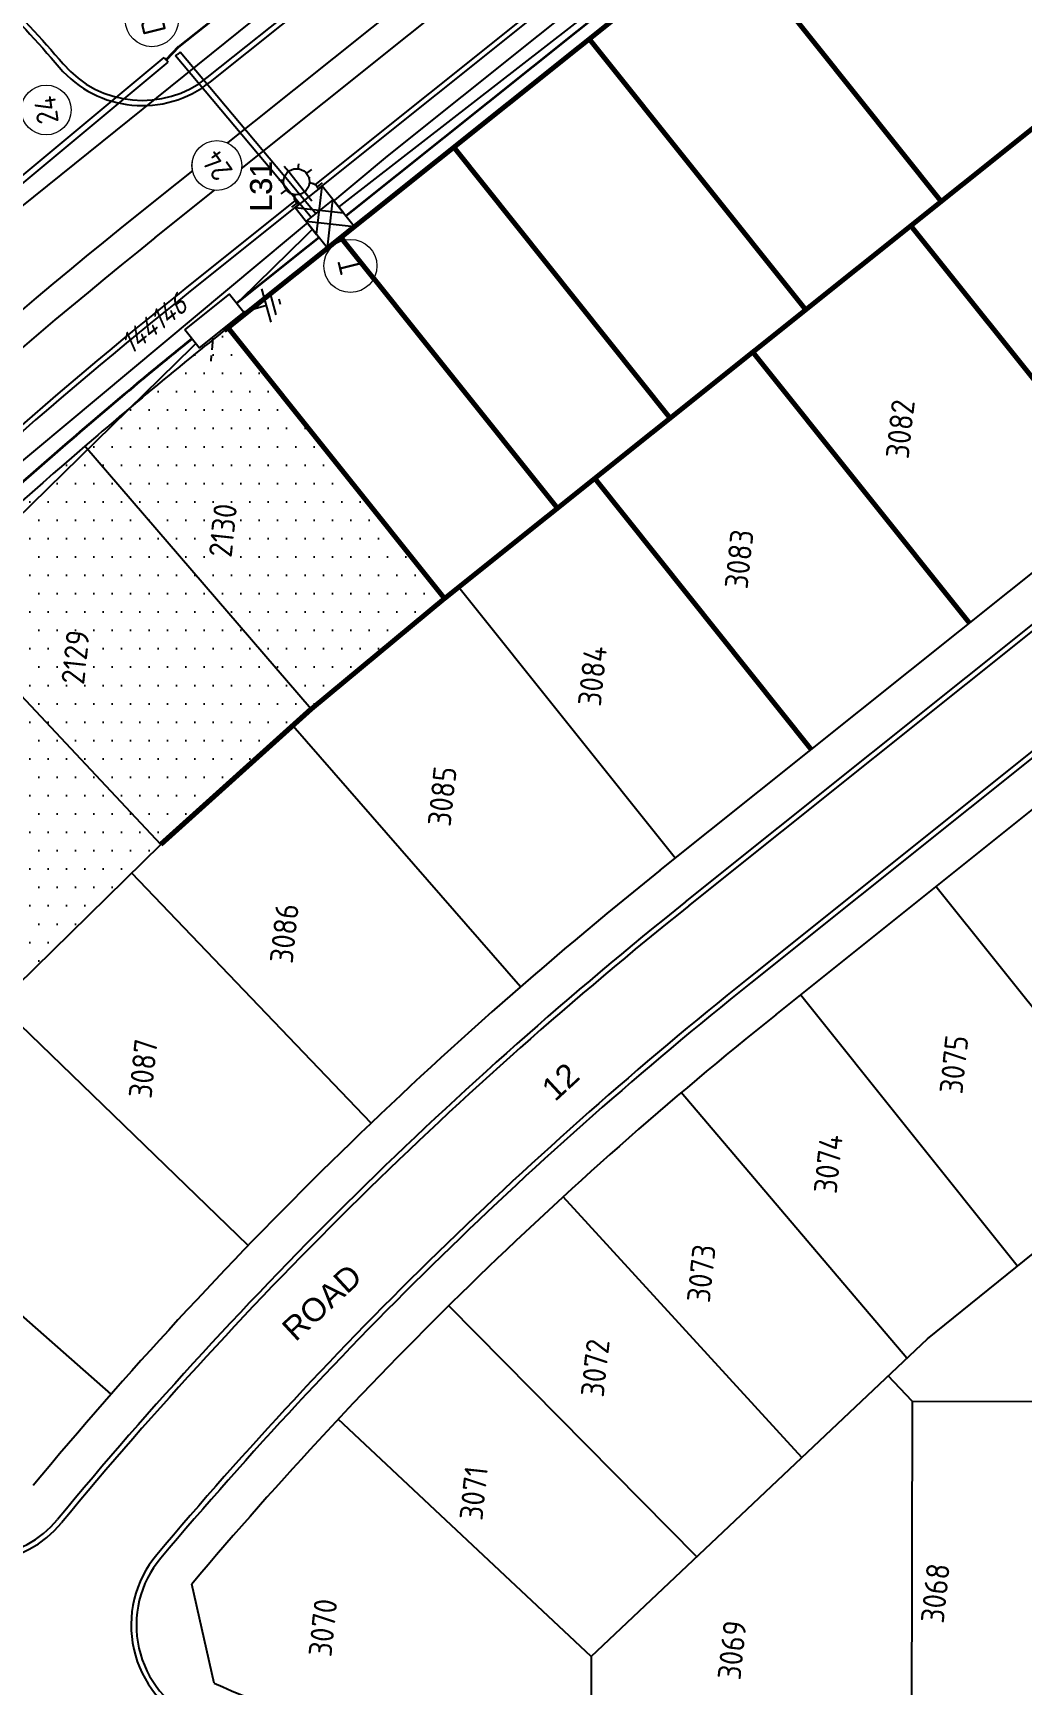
# Model space of a CAD drawing. Extents: x 294483 to 298631, y 6233899 to 6239242.
# Drawn here: x 296442.1 to 296527.6, y 6236877.2 to 6237020.1 of the extents above; entities that cross this region are included whole.
import ezdxf
from ezdxf.enums import TextEntityAlignment as Align

# ---------------------------------------------------------------- set-up
doc = ezdxf.new("R2010")
doc.units = 0
doc.linetypes.add('Trench-Service', pattern=[1.5, 1, -0.5])
for name, color, linetype in [('_User Duct ID', 3, 'Continuous'), ('_USER_SITEPLAN', 7, 'Continuous'), ('_User_SLCP', 6, 'Continuous'), ('Duct_SP_NEW', 2, 'Continuous'), ('Equip_SP_SL_NEW', 2, 'Continuous'), ('Mains_HV_NEW_U72', 2, 'Continuous'), ('Mains_LV_NEW_T84', 2, 'Continuous'), ('Mains_SL_NEW_C57', 2, 'Continuous'), ('Notes', 7, 'Continuous'), ('Notes_LV_MISC', 7, 'Continuous'), ('Notes_SP_NEW', 2, 'Continuous'), ('Services_SP_NEW_UG', 2, 'Trench-Service'), ('SupportsOH_SP_TR_HV_LV_SL_EXT', 7, 'Continuous'), ('SupportsUG_SP_LV_NEW', 2, 'Continuous'), ('SupportsUG_SP_LV_SL_NEW', 2, 'Continuous'), ('Trench_SP_NEW', 2, 'Continuous')]:
    doc.layers.add(name, color=color, linetype=linetype)
doc.layers.add('Cadastre Land Parcels_SP_EXT', color=9, linetype='Continuous', lineweight=5)
doc.styles.add('iecARIAL', font='arial.ttf', dxfattribs={"height": 2})
doc.styles.add('ieISOCP', font='isocp.shx')
doc.styles.add('POLE_LABEL', font='arial.ttf')
doc.styles.add('SL_LABEL', font='arial.ttf')
doc.styles.get("Standard").update_dxf_attribs({"font": 'isocp.shx'})
doc.linetypes.add('Cable 5', pattern='A,10,-1,["o",Standard,S=2,R=0,X=-1,Y=-0.7],-1e-05,["o",Standard,S=2,R=0,X=-0.2,Y=-0.7],-1.2', length=12.20001)
doc.linetypes.add('Cable New UG', pattern='A,7,-0.25,["x",Standard,S=2,R=0,X=0.2,Y=-0.8],-2.1', length=9.35)
doc.linetypes.add('IE Trench HV', pattern='A,7,-0.2,["/",Standard,S=3,R=0,X=0.6,Y=-1.4],-2.5', length=9.7)

# ---------------------------------------------------------------- blocks, each defined once
blk = doc.blocks.new('*U15')
blk.add_line((0, 0), (0, 0))
for tag, p, flags in [('Z', (0, 0), 1), ('OPERATED_BY', (0, -9.61), 9)]:
    blk.add_attdef(tag, p, '', height=0.2, dxfattribs=dict(flags=flags))
at = {"style": 'SL_LABEL', "flags": 9}
blk.add_attdef('STREET_CODE', text='', height=0.2, dxfattribs=at).set_placement((0, -0.2), align=Align.MIDDLE_LEFT)
for tag, height, flags, p in [('STATE', 0.2, 9, (0, -2)), ('CONSTRUCTED_VOLTAGE', 0.2, 9, (0, -0.4)), ('CONTROL_TYPE', 0.2, 9, (0, -0.6)), ('LANTERN_PURPOSE', 0.2, 9, (0, -0.8)), ('LANTERN_TYPE', 0.2, 9, (0, -1)), ('NO_PHASES', 0.2, 9, (0, -1.2)), ('OPERATING_VOLTAGE', 0.2, 9, (0, -1.4)), ('ORIENTATION', 0.2, 9, (0, -1.6)), ('OWNED_BY', 0.2, 9, (0, -1.8)), ('LNUMBER', 2.5, 8, (1.2, -2.8)), ('USAGE', 0.2, 9, (0, -2.2)), ('CEXIST', 0.2, 9, (0, -2.4)), ('CNEW', 0.2, 9, (0, -2.6)), ('CNUMBER', 0.2, 9, (0, -2.8)), ('CREMOVE', 0.2, 9, (0, -3)), ('CREPLACE', 0.2, 9, (0, -3.2)), ('LKINGHEIGHT', 0.2, 9, (0, -3.4)), ('LBRACKET', 0.2, 9, (0, -3.6)), ('LBRACKETVOCAB', 0.2, 9, (0, -3.8)), ('LCATEGORY', 0.2, 9, (0, -4)), ('LCHARGE1', 0.2, 9, (0, -4.2)), ('LCHARGE1PERCENT', 0.2, 9, (0, -4.4)), ('LCHARGE2', 0.2, 9, (0, -4.6)), ('LCHARGE2PERCENT', 0.2, 9, (0, -4.8)), ('LCHARGE3', 0.2, 9, (0, -5)), ('LCHARGE3PERCENT', 0.2, 9, (0, -5.2)), ('LEXIST', 0.2, 9, (0, -5.4)), ('LLAMP', 0.2, 9, (0, -5.6)), ('LLAMPVOCAB', 0.2, 9, (0, -5.8)), ('LMAST', 0.2, 9, (0, -6)), ('LMASTVOCAB', 0.2, 9, (0, -6.2)), ('LNEW', 0.2, 9, (0, -6.4)), ('LANTNUMBER', 0.2, 9, (0, -6.6)), ('LOUTREACH', 0.2, 9, (0, -7)), ('LOUTREACHVOCAB', 0.2, 9, (0, -7.2)), ('LRATECODE', 0.2, 9, (0, -7.4)), ('LREMOVE', 0.2, 9, (0, -7.6)), ('SUBURB', 0.2, 9, (0, -8.6)), ('STREETNAME', 0.2, 9, (0, -8.8)), ('LREPLACE', 0.2, 9, (0, -7.8)), ('LTYPE', 0.2, 9, (0, -8)), ('LTYPEVOCAB', 0.2, 9, (0, -8.2)), ('LEGEND', 0.2, 9, (0, -8.4)), ('LOCATION', 0.2, 9, (0, -9)), ('NOTES', 0.2, 9, (0, -9.2)), ('MAINTAINED_BY', 0.2, 9, (0, -9.86))]:
    blk.add_attdef(tag, text='', height=height, dxfattribs=dict(flags=flags)).set_placement(p, align=Align.MIDDLE_LEFT)
at = {"color": 82, "lineweight": 25, "true_color": 0x23df20}
blk.add_wipeout([(0, 5.72), (-0.43, 5.65), (-0.86, 5.45), (-1.18, 5.14), (-1.35, 4.86), (-1.5, 4.22), (-1.33, 3.53), (-1.06, 3.16), (-0.61, 2.85), (0, 2.72), (0.67, 2.87), (1.06, 3.16), (1.35, 3.57), (1.5, 4.22), (1.39, 4.77), (1.06, 5.28), (0.64, 5.58)], dxfattribs=at)
for p, q in [((0, 5.72), (0, 6.47)), ((-2.25, 4.22), (-1.5, 4.22)), ((-1.46, 5.68), (-1.06, 5.28)), ((1.46, 5.68), (1.06, 5.28)), ((1.5, 4.22), (2.25, 4.22)), ((-1.46, 2.76), (-1.06, 3.16)), ((0, 0), (0, 2.72)), ((1.46, 2.76), (1.06, 3.16))]:
    blk.add_line(p, q)
blk.add_circle((0, 4.22), 1.5)
blk = doc.blocks.new('COLUMN_NEW')
for tag, flags, p in [('Z', 1, (1.5, -2.8)), ('NOTES', 9, (1.5, -2.4)), ('LABEL_ALIGNMENT', 9, (1.5, -2.6))]:
    blk.add_attdef(tag, text='', height=0.2, dxfattribs=dict(flags=flags)).set_placement(p, align=Align.MIDDLE_LEFT)
blk.add_wipeout([(-1.485, -1.485), (1.485, -1.485), (1.485, 1.485), (-1.485, 1.485)])
at = {"lineweight": -3}
blk.add_lwpolyline([(-1.485, -1.485), (1.485, -1.485), (1.485, 1.485), (-1.485, 1.485)], close=True, dxfattribs=at)
for tag, height, flags, p in [('ASSET_NUM', 2.5, 8, (2, 2)), ('STREET_CODE', 0.2, 9, (1.5, 0)), ('STATE', 0.2, 9, (1.5, -1)), ('COLUMN_TYPE', 0.2, 9, (1.5, -0.2)), ('OWNED_BY', 0.2, 9, (1.5, -0.4)), ('OPERATED_BY', 0.2, 9, (1.5, -0.6)), ('MAINTAINED_BY', 0.2, 9, (1.5, -0.8)), ('USAGE', 0.2, 9, (1.5, -1.2)), ('LEGEND', 0.2, 9, (1.5, -1.4)), ('SUBURB', 0.2, 9, (1.5, -1.8)), ('STREETNAME', 0.2, 9, (1.5, -2)), ('PARENT', 0.2, 9, (1.5, -1.6)), ('LOCATION', 0.2, 9, (1.5, -2.2))]:
    blk.add_attdef(tag, text='', height=height, dxfattribs=dict(flags=flags)).set_placement(p, align=Align.MIDDLE_LEFT)
at = {"style": 'POLE_LABEL', "flags": 9}
blk.add_attdef('STRUCTURE_PLANT_NUMBER', text='', height=0.2, dxfattribs=at).set_placement((1.5, 0.242), align=Align.MIDDLE_LEFT)
blk = doc.blocks.new('*U71')
blk.add_line((0, 0), (0, 0))
for tag, p, flags in [('Z', (0, 0), 1), ('OPERATED_BY', (0, -9.61), 9)]:
    blk.add_attdef(tag, p, '', height=0.2, dxfattribs=dict(flags=flags))
at = {"style": 'SL_LABEL', "flags": 9}
blk.add_attdef('STREET_CODE', text='', height=0.2, dxfattribs=at).set_placement((0, -0.2), align=Align.MIDDLE_LEFT)
for tag, height, flags, p in [('STATE', 0.2, 9, (0, -2)), ('CONSTRUCTED_VOLTAGE', 0.2, 9, (0, -0.4)), ('CONTROL_TYPE', 0.2, 9, (0, -0.6)), ('LANTERN_PURPOSE', 0.2, 9, (0, -0.8)), ('LANTERN_TYPE', 0.2, 9, (0, -1)), ('NO_PHASES', 0.2, 9, (0, -1.2)), ('OPERATING_VOLTAGE', 0.2, 9, (0, -1.4)), ('ORIENTATION', 0.2, 9, (0, -1.6)), ('OWNED_BY', 0.2, 9, (0, -1.8)), ('LNUMBER', 2.5, 8, (1.2, -2.8)), ('USAGE', 0.2, 9, (0, -2.2)), ('CEXIST', 0.2, 9, (0, -2.4)), ('CNEW', 0.2, 9, (0, -2.6)), ('CNUMBER', 0.2, 9, (0, -2.8)), ('CREMOVE', 0.2, 9, (0, -3)), ('CREPLACE', 0.2, 9, (0, -3.2)), ('LKINGHEIGHT', 0.2, 9, (0, -3.4)), ('LBRACKET', 0.2, 9, (0, -3.6)), ('LBRACKETVOCAB', 0.2, 9, (0, -3.8)), ('LCATEGORY', 0.2, 9, (0, -4)), ('LCHARGE1', 0.2, 9, (0, -4.2)), ('LCHARGE1PERCENT', 0.2, 9, (0, -4.4)), ('LCHARGE2', 0.2, 9, (0, -4.6)), ('LCHARGE2PERCENT', 0.2, 9, (0, -4.8)), ('LCHARGE3', 0.2, 9, (0, -5)), ('LCHARGE3PERCENT', 0.2, 9, (0, -5.2)), ('LEXIST', 0.2, 9, (0, -5.4)), ('LLAMP', 0.2, 9, (0, -5.6)), ('LLAMPVOCAB', 0.2, 9, (0, -5.8)), ('LMAST', 0.2, 9, (0, -6)), ('LMASTVOCAB', 0.2, 9, (0, -6.2)), ('LNEW', 0.2, 9, (0, -6.4)), ('LANTNUMBER', 0.2, 9, (0, -6.6)), ('LOUTREACH', 0.2, 9, (0, -7)), ('LOUTREACHVOCAB', 0.2, 9, (0, -7.2)), ('LRATECODE', 0.2, 9, (0, -7.4)), ('LREMOVE', 0.2, 9, (0, -7.6)), ('SUBURB', 0.2, 9, (0, -8.6)), ('STREETNAME', 0.2, 9, (0, -8.8)), ('LREPLACE', 0.2, 9, (0, -7.8)), ('LTYPE', 0.2, 9, (0, -8)), ('LTYPEVOCAB', 0.2, 9, (0, -8.2)), ('LEGEND', 0.2, 9, (0, -8.4)), ('LOCATION', 0.2, 9, (0, -9)), ('NOTES', 0.2, 9, (0, -9.2)), ('MAINTAINED_BY', 0.2, 9, (0, -9.86))]:
    blk.add_attdef(tag, text='', height=height, dxfattribs=dict(flags=flags)).set_placement(p, align=Align.MIDDLE_LEFT)
at = {"color": 82, "lineweight": 25, "true_color": 0x23df20}
blk.add_wipeout([(0, 5.72), (-0.43, 5.65), (-0.86, 5.45), (-1.18, 5.14), (-1.35, 4.86), (-1.5, 4.22), (-1.33, 3.53), (-1.06, 3.16), (-0.61, 2.85), (0, 2.72), (0.67, 2.87), (1.06, 3.16), (1.35, 3.57), (1.5, 4.22), (1.39, 4.77), (1.06, 5.28), (0.64, 5.58)], dxfattribs=at)
for p, q in [((0, 5.72), (0, 6.47)), ((-2.25, 4.22), (-1.5, 4.22)), ((-1.46, 5.68), (-1.06, 5.28)), ((1.46, 5.68), (1.06, 5.28)), ((1.5, 4.22), (2.25, 4.22)), ((-1.46, 2.76), (-1.06, 3.16)), ((0, 0), (0, 2.72)), ((1.46, 2.76), (1.06, 3.16))]:
    blk.add_line(p, q)
blk.add_circle((0, 4.22), 1.5)
blk = doc.blocks.new('DUCT_INDICATOR')
at = {"color": 7, "lineweight": 9}
blk.add_attdef('CODE', text='', height=1.8, dxfattribs=at).set_placement((-4.4, 4.91), align=Align.MIDDLE_CENTER)
at = {"color": 7, "linetype": 'Continuous'}
blk.add_wipeout([(0, 2.87), (-0.98, 2.7), (-1.6, 2.39), (-2.18, 1.88), (-2.67, 1.06), (-2.87, 0), (-2.74, -0.87), (-2.4, -1.58), (-1.97, -2.09), (-1.13, -2.64), (-0.48, -2.83), (0.75, -2.78), (1.67, -2.34), (2.39, -1.59), (2.69, -1), (2.84, -0.42), (2.87, 0), (2.82, 0.56), (2.68, 1.05), (2.49, 1.44), (2.19, 1.86), (1.81, 2.23), (1.32, 2.55), (0.85, 2.75)], dxfattribs=at)
at = {"color": 7, "lineweight": 18}
blk.add_circle((0, 0), 2.87, dxfattribs=at)
at = {"color": 7, "lineweight": 9, "flags": 1}
blk.add_attdef('Z', (0, 0), '', height=0.2, dxfattribs=at)
blk = doc.blocks.new('Earth')
for p, q in [((0, -2.04), (0, 0)), ((-1.5, -2.04), (1.5, -2.04)), ((-1, -2.64), (1, -2.64)), ((-0.25, -3.24), (0.25, -3.24))]:
    blk.add_line(p, q)
blk = doc.blocks.new('PILLAR_NEW')
for tag, height, flags, p in [('ASSET_NUM', 2.5, 8, (2, 4)), ('STREET_CODE', 0.2, 9, (1.5, 2))]:
    blk.add_attdef(tag, text='', height=height, dxfattribs=dict(flags=flags)).set_placement(p, align=Align.MIDDLE_LEFT)
blk.add_wipeout([(-2.47, 0.99), (2.47, 0.99), (2.47, -0.99), (-2.47, -0.99)])
at = {"lineweight": -3}
blk.add_lwpolyline([(-2.47, 0.99), (2.47, 0.99), (2.47, -0.99), (-2.47, -0.99)], close=True, dxfattribs=at)
for tag, flags, p in [('OWNED_BY', 9, (1.5, 1.8)), ('OPERATED_BY', 9, (1.5, 1.6)), ('MAINTAINED_BY', 9, (1.5, 1.4)), ('STATE', 9, (1.5, 1.2)), ('SUPPORT_TYPE', 9, (1.5, 1)), ('SUBURB', 9, (1.5, 0.2)), ('STREETNAME', 9, (1.5, 0)), ('USAGE', 9, (1.5, 0.8)), ('LEGEND', 9, (1.5, 0.6)), ('PARENT', 9, (1.5, 0.4)), ('Z', 1, (1.5, -0.6)), ('LOCATION', 9, (1.5, -0.2)), ('NOTES', 9, (1.5, -0.4))]:
    blk.add_attdef(tag, text='', height=0.2, dxfattribs=dict(flags=flags)).set_placement(p, align=Align.MIDDLE_LEFT)

msp = doc.modelspace()

# ---------------------------------------------------------------- hatches: boundary and pattern name
at = {"layer": 'Notes'}
h = msp.add_hatch(dxfattribs=at)
h.set_pattern_fill('DOTS', color=256)
h.paths.add_polyline_path([(296458.96443, 6236994.59201, 0.009250511), (296446.57146, 6236984.32283), (296466.15881, 6236961.58552), (296477.69658, 6236971.15908)])
h.paths.add_polyline_path([(296446.71533, 6236963.52283), (296446.98772, 6236966.04248), (296445.68443, 6236966.18337), (296445.41204, 6236963.66372)], flags=24)
h.paths.add_polyline_path([(296459.46884, 6236974.51725), (296459.73423, 6236976.97219), (296458.44027, 6236977.11207), (296458.17488, 6236974.65713)], flags=24)
h = msp.add_hatch(dxfattribs=at)
h.set_pattern_fill('DOTS', color=256)
h.paths.add_polyline_path([(296446.57146, 6236984.32283, 0.010795512), (296432.60101, 6236971.76887), (296453.15861, 6236949.8886), (296466.15881, 6236961.58552)])
h.paths.add_polyline_path([(296433.70989, 6236951.455), (296433.97326, 6236953.89124), (296432.73335, 6236954.02528), (296432.46998, 6236951.58904)], flags=24)
h.paths.add_polyline_path([(296446.71533, 6236963.52283), (296446.98772, 6236966.04248), (296445.68443, 6236966.18337), (296445.41204, 6236963.66372)], flags=24)
h.paths.add_polyline_path([(296459.46884, 6236974.51725), (296459.73423, 6236976.97219), (296458.44027, 6236977.11207), (296458.17488, 6236974.65713)], flags=24)
h = msp.add_hatch(dxfattribs=at)
h.set_pattern_fill('DOTS', color=256)
h.paths.add_polyline_path([(296432.60101, 6236971.76887, 0.010795793), (296419.18516, 6236958.62319), (296440.67484, 6236937.64205), (296453.15861, 6236949.8886)])
h.paths.add_polyline_path([(296419.86837, 6236937.21399), (296420.13174, 6236939.65023), (296418.89183, 6236939.78427), (296418.62847, 6236937.34804)], flags=24)
h.paths.add_polyline_path([(296433.70989, 6236951.455), (296433.97326, 6236953.89124), (296432.73335, 6236954.02528), (296432.46998, 6236951.58904)], flags=24)
h.paths.add_polyline_path([(296446.71533, 6236963.52283), (296446.98772, 6236966.04248), (296445.68443, 6236966.18337), (296445.41204, 6236963.66372)], flags=24)

# ---------------------------------------------------------------- linework, layer by layer
at = {"layer": 'Cadastre Land Parcels_SP_EXT'}
for p, q in [((296458.89, 6236994.5326), (296513.64136, 6237038.30052)), ((296518.02597, 6237003.39816), (296536.75817, 6236979.96517)), ((296458.96439, 6236994.59207), (296477.69658, 6236971.15908)), ((296496.35439, 6236947.66663), (296552.77394, 6236992.76809)), ((296504.35673, 6236992.47105), (296523.08892, 6236969.03806)), ((296466.15881, 6236961.58552), (296446.57146, 6236984.32283)), ((296490.68749, 6236981.54393), (296509.41968, 6236958.11095)), ((296506.34564, 6236935.16963), (296561.8018, 6236979.50097)), ((296453.15861, 6236949.8886), (296432.61654, 6236971.75234)), ((296478.93194, 6236972.14662), (296497.66413, 6236948.71363)), ((296477.69658, 6236971.15908), (296466.15881, 6236961.58552)), ((296466.15881, 6236961.58552), (296453.15861, 6236949.8886)), ((296484.25138, 6236937.56799), (296464.57868, 6236960.16379)), ((296453.15861, 6236949.8886), (296440.67484, 6236937.64205)), ((296471.33443, 6236925.78222), (296450.64521, 6236947.42296)), ((296538.93215, 6236922.8117), (296520.19995, 6236946.24469)), ((296460.70757, 6236915.20862), (296439.16243, 6236936.01463)), ((296527.21565, 6236913.4456), (296508.48346, 6236936.87859)), ((296517.67476, 6236905.45523), (296498.16912, 6236928.43357)), ((296448.85706, 6236902.35104), (296426.35045, 6236922.14575)), ((296508.59487, 6236896.87516), (296487.94234, 6236919.4131)), ((296519.47196, 6236907.15351), (296531.16021, 6236916.59886)), ((296499.51375, 6236888.2939), (296478.0524, 6236909.99879)), ((296490.38728, 6236879.66981), (296519.47196, 6236907.15351)), ((296518.13509, 6236901.75058), (296516.06858, 6236903.93747)), ((296518.13509, 6236901.75058), (296518.09077, 6236871.75062)), ((296490.38728, 6236879.66981), (296468.49668, 6236900.18326)), ((296490.38728, 6236879.66981), (296490.37564, 6236871.79156))]:
    msp.add_line(p, q, dxfattribs=at)
at = {"layer": 'Duct_SP_NEW'}
for p, q in [((296437.90982, 6237005.00648), (296453.452, 6237017.9422)), ((296438.24247, 6237004.6068), (296453.78466, 6237017.54252)), ((296453.452, 6237017.9422), (296453.61833, 6237017.74236)), ((296453.78466, 6237017.54252), (296453.61833, 6237017.74236)), ((296454.42029, 6237018.07572), (296454.61936, 6237018.24297)), ((296454.81842, 6237018.41022), (296454.61936, 6237018.24297))]:
    msp.add_line(p, q, dxfattribs=at)
at = {"layer": 'Mains_HV_NEW_U72', "color": 10, "linetype": 'Cable New UG', "ltscale": 0.75, "flags": 128}
msp.add_lwpolyline([(296438.14623, 6236821.03112), (296438.14623, 6236821.03112), (296427.83879, 6236794.56024), (296427.83879, 6236794.56024), (296407.77228, 6236795.18704), (296403.81296, 6236803.76998, -0.050315785), (296437.98943, 6236863.26379), (296425.69102, 6236871.15594), (296424.1553, 6236880.37949), (296384.11052, 6236908.83828), (296377.87732, 6236908.03257), (296391.82564, 6236926.75584), (296391.83243, 6236930.22764), (296467.05043, 6237003.85133), (296525.69234, 6237049.39121, -0.078481432), (296534.71668, 6237053.64081, -0.09539802), (296538.37598, 6237053.62302), (296568.04955, 6237077.78022), (296543.40511, 6237109.21311), (296518.00278, 6237086.834), (296506.17473, 6237098.32044)], format="xyb", dxfattribs=at)
at = {"layer": 'Mains_LV_NEW_T84', "color": 170, "linetype": 'Cable New UG', "ltscale": 0.75}
msp.add_arc((296727.99827, 6236656.8656), 432.9699, 128.6166987, 140.9539795, dxfattribs=at)
at = {"layer": 'Mains_SL_NEW_C57', "color": 2, "linetype": 'Cable 5', "ltscale": 0.5, "elevation": 12, "flags": 128}
for points in [[(296520.46067, 6237073.52197, -0.140132847), (296515.58438, 6237065.16133), (296489.29273, 6237043.84448), (296436.19798, 6237001.1472, 0.044848005), (296396.45053, 6236963.04887, 0.056759323), (296342.44768, 6236891.61321), (296325.02173, 6236860.40955), (296306.34047, 6236818.52318), (296294.83664, 6236813.90097, 0.056164075), (296271.41304, 6236821.48532)], [(296535.94361, 6237055.34668, 0.14019893), (296524.71105, 6237050.59213), (296511.78051, 6237040.63098), (296472.73349, 6237009.41692), (296433.89012, 6236977.01928), (296390.69238, 6236931.17922), (296392.39764, 6236918.69046)]]:
    msp.add_lwpolyline(points, format="xyb", dxfattribs=at)
at = {"layer": 'Notes', "color": 254, "true_color": 0xd1d1d1}
for p, q in [((296457.17297, 6237016.2045), (296514.07255, 6237061.68974)), ((296457.45396, 6237015.853), (296514.35353, 6237061.33824)), ((296517.50678, 6237057.39368), (296451.08492, 6237004.29635)), ((296521.6589, 6237051.04701), (296455.561, 6236998.20867)), ((296521.93988, 6237050.69551), (296455.84198, 6236997.85717)), ((296498.53958, 6236944.93255), (296555.59314, 6236990.5409)), ((296498.82056, 6236944.58106), (296555.87412, 6236990.1894))]:
    msp.add_line(p, q, dxfattribs=at)
at = {"layer": 'Notes', "lineweight": 70}
for p, q in [((296501.92486, 6237028.93442), (296520.65706, 6237005.50144)), ((296508.94056, 6236996.13534), (296490.20837, 6237019.56833)), ((296477.69658, 6236971.15908), (296533.20765, 6237015.53431)), ((296497.22407, 6236986.76924), (296478.49188, 6237010.20223)), ((296518.02597, 6237003.39816), (296536.75817, 6236979.96517)), ((296504.35673, 6236992.47105), (296523.08892, 6236969.03806)), ((296490.68749, 6236981.54393), (296509.41968, 6236958.11095)), ((296477.69658, 6236971.15908), (296466.15881, 6236961.58552)), ((296466.15881, 6236961.58552), (296453.15861, 6236949.8886))]:
    msp.add_line(p, q, dxfattribs=at)
at = {"layer": 'Notes'}
for p, q in [((296518.02597, 6237003.39816), (296536.75817, 6236979.96517)), ((296496.35439, 6236947.66663), (296552.77394, 6236992.76809)), ((296504.35673, 6236992.47105), (296523.08892, 6236969.03806)), ((296466.15881, 6236961.58552), (296446.57146, 6236984.32283)), ((296490.68749, 6236981.54393), (296509.41968, 6236958.11095)), ((296506.34564, 6236935.16963), (296561.8018, 6236979.50097)), ((296453.15861, 6236949.8886), (296432.61654, 6236971.75234)), ((296478.93194, 6236972.14662), (296497.66413, 6236948.71363)), ((296477.69658, 6236971.15908), (296466.15881, 6236961.58552)), ((296466.15881, 6236961.58552), (296453.15861, 6236949.8886)), ((296484.25138, 6236937.56799), (296464.57868, 6236960.16379)), ((296453.15861, 6236949.8886), (296440.67484, 6236937.64205)), ((296471.33443, 6236925.78222), (296450.64521, 6236947.42296)), ((296538.93215, 6236922.8117), (296520.19995, 6236946.24469)), ((296460.70757, 6236915.20862), (296439.16243, 6236936.01463)), ((296527.21565, 6236913.4456), (296508.48346, 6236936.87859)), ((296517.67476, 6236905.45523), (296498.16912, 6236928.43357)), ((296448.85706, 6236902.35104), (296426.35045, 6236922.14575)), ((296508.59487, 6236896.87516), (296487.94234, 6236919.4131)), ((296519.47196, 6236907.15351), (296531.16021, 6236916.59886)), ((296499.51375, 6236888.2939), (296478.0524, 6236909.99879)), ((296490.38728, 6236879.66981), (296519.47196, 6236907.15351)), ((296518.13509, 6236901.75058), (296516.06858, 6236903.93747)), ((296518.13509, 6236901.75058), (296518.09077, 6236871.75062)), ((296490.38728, 6236879.66981), (296468.49668, 6236900.18326)), ((296490.38728, 6236879.66981), (296490.37564, 6236871.79156))]:
    msp.add_line(p, q, dxfattribs=at)
at = {"layer": 'Notes', "color": 254, "true_color": 0xd1d1d1}
msp.add_lwpolyline([(296452.64594, 6237002.3436), (296518.55946, 6237055.03449)], dxfattribs=at)
for points in [[(296438.4297, 6237023.48121, -0.021063221), (296444.36872, 6237017.09565)], [(296438.74602, 6237023.80129, -0.021063221), (296444.71085, 6237017.38797)]]:
    msp.add_lwpolyline(points, format="xyb", dxfattribs=at)
at = {"layer": 'Notes', "flags": 128}
for points in [[(296477.69658, 6236971.15908), (296533.20765, 6237015.53431)], [(296477.69658, 6236971.15908), (296533.20765, 6237015.53431)], [(296518.13509, 6236901.75058), (296543.13506, 6236901.71366)], [(296518.13509, 6236901.75058), (296543.13506, 6236901.71366)], [(296457.7565, 6236877.37689), (296455.8288, 6236885.925)], [(296457.7565, 6236877.37689), (296455.8288, 6236885.925)]]:
    msp.add_lwpolyline(points, dxfattribs=at)
at = {"layer": 'Notes', "color": 254, "true_color": 0xd1d1d1, "flags": 128}
for points in [[(296560.93182, 6236983.8625), (296503.87826, 6236938.25415, 0.049177394), (296452.80735, 6236888.46927, 0.496492514), (296456.1195, 6236873.78208, 0.106864167), (296483.35381, 6236867.85194), (296543.89991, 6236867.76245, 0.083830181), (296575.41132, 6236873.03517), (296606.50843, 6236883.79315)], [(296561.2128, 6236983.51101), (296504.15924, 6236937.90266, 0.049177394), (296453.15156, 6236888.17942, 0.496492514), (296456.30599, 6236874.19161, 0.106864167), (296483.35448, 6236868.30194), (296543.90058, 6236868.21245, 0.083830181), (296575.2642, 6236873.46044), (296606.36131, 6236884.21842)]]:
    msp.add_lwpolyline(points, format="xyb", dxfattribs=at)
at = {"layer": 'Notes', "flags": 128}
msp.add_lwpolyline([(296457.7565, 6236877.37689, 0.106864167), (296483.35965, 6236871.80194), (296543.89019, 6236871.71251, 0.083805422), (296574.09581, 6236876.76523), (296602.96167, 6236886.74817)], format="xyb", dxfattribs=at)
msp.add_lwpolyline([(296457.7565, 6236877.37689, 0.106864167), (296483.35965, 6236871.80194), (296543.89019, 6236871.71251, 0.083805422), (296574.09581, 6236876.76523), (296602.96167, 6236886.74817)], format="xyb", dxfattribs=at)
at = {"layer": 'Notes', "color": 254, "true_color": 0xd1d1d1}
for centre, radius, start, end in [((296451.55331, 6237023.23439), 9, 220.5116397, 308.6386676), ((296451.55331, 6237023.23439), 9.45, 220.5116397, 308.6386676), ((296730.81903, 6236654.36374), 448, 128.6385684, 143.9778422), ((296730.81903, 6236654.36374), 445.5, 128.6385822, 143.9735971), ((296730.26881, 6236654.56405), 439.95, 128.6386676, 140.8651167), ((296730.26881, 6236654.56405), 439.5, 128.6386676, 140.8651167), ((296730.81897, 6236654.36366), 372, 128.6386743, 140.3916877), ((296730.81897, 6236654.36366), 371.55, 128.6386743, 140.3916877), ((296437.28866, 6236897.26478), 9, 234.6816737, 320.3916877), ((296437.28866, 6236897.26478), 9.45, 234.6816737, 320.3916877)]:
    msp.add_arc(centre, radius, start, end, dxfattribs=at)
at = {"layer": 'Notes'}
for centre, radius, start, end in [((296730.27416, 6236654.55919), 435.00722, 128.5986567, 130.706114), ((296730.27416, 6236654.55919), 435.00722, 130.706114, 140.8400335), ((296730.27416, 6236654.55919), 435.00722, 130.706114, 140.8400335), ((296730.81903, 6236654.36374), 375.5, 128.6385015, 140.2544398), ((296730.81903, 6236654.36374), 375.5, 128.6385015, 140.2544398), ((296730.81832, 6236654.36454), 359.49893, 128.6385279, 139.9002718), ((296730.81832, 6236654.36454), 359.49893, 128.6385279, 139.9002718)]:
    msp.add_arc(centre, radius, start, end, dxfattribs=at)
at = {"layer": 'Services_SP_NEW_UG', "flags": 128}
msp.add_lwpolyline([(296457.77858, 6236995.1617), (296457.47739, 6236991.6907)], dxfattribs=at)
at = {"layer": 'Trench_SP_NEW', "color": 10, "linetype": 'IE Trench HV', "lineweight": 35, "ltscale": 0.35}
msp.add_line((296458.14071, 6236995.46992), (296512.89207, 6237039.23784), dxfattribs=at)
at = {"layer": 'Trench_SP_NEW', "color": 10, "linetype": 'IE Trench HV', "lineweight": 35, "ltscale": 0.35, "flags": 128}
for points in [[(296454.6777, 6237018.87355), (296454.6777, 6237018.87355), (296454.6777, 6237018.87355), (296512.67316, 6237064.81772)], [(296454.6777, 6237018.87355), (296453.61833, 6237017.74236)]]:
    msp.add_lwpolyline(points, dxfattribs=at)
at = {"layer": 'Trench_SP_NEW', "color": 10, "linetype": 'IE Trench HV', "lineweight": 35, "ltscale": 0.35}
for start, end in [(128.5986567, 130.706114), (130.706114, 140.8400335)]:
    msp.add_arc((296730.27416, 6236654.55919), 436.20722, start, end, dxfattribs=at)

# ---------------------------------------------------------------- block references
at = {"layer": 'Notes_LV_MISC', "rotation": 105.7153698142324}
msp.add_blockref('Earth', (296460.32999, 6236995.93373), dxfattribs=at)

# ---------------------------------------------------------------- texts
at = {"layer": 'Notes', "linetype": 'Continuous', "lineweight": 25, "style": 'ieISOCP'}
for s, p in [('3082', (296517.83703, 6236983.17865)), ('2130', (296459.27224, 6236974.64702)), ('3083', (296503.90207, 6236971.91527)), ('2129', (296446.51112, 6236963.655)), ('3084', (296491.20921, 6236961.76867)), ('3085', (296478.21742, 6236951.38578)), ('3086', (296464.5564, 6236939.53358)), ('3087', (296452.34724, 6236927.86116)), ('3075', (296522.48349, 6236928.24328)), ('3074', (296511.6064, 6236919.62642)), ('3073', (296500.63465, 6236910.19717)), ('3072', (296491.45794, 6236902.03625)), ('3071', (296480.96668, 6236891.37332)), ('3068', (296520.86699, 6236882.47946)), ('3070', (296467.90769, 6236879.57992)), ('3069', (296503.28878, 6236877.57033))]:
    msp.add_text(s, height=2, rotation=83.83, dxfattribs=at).set_placement(p)
at = {"layer": 'Notes', "style": 'iecARIAL'}
msp.add_text('ROAD                             12', height=2, rotation=42.7596775, dxfattribs=at).set_placement((296464.80178, 6236906.83018))

# ---------------------------------------------------------------- next in the draw order: block references
at = {"layer": 'Equip_SP_SL_NEW', "linetype": 'Continuous'}
ref = msp.add_blockref('*U15', (296467.79108, 6237003.57086), dxfattribs=dict(at, xscale=0.7500000000000001, yscale=0.7500000000000001, zscale=0.7500000000000001, rotation=38.60268404966056))
ref.add_attrib('ASSET_NUM', 'L31', dxfattribs={"layer": 'SupportsOH_SP_TR_HV_LV_SL_EXT', "height": 1.875, "rotation": 90, "style": 'SL_LABEL'}).set_placement((296461.80768, 6237004.65033), align=Align.MIDDLE_LEFT)
at = {"layer": 'Notes_SP_NEW', "color": 7, "lineweight": 15, "ltscale": 0.5}
ref = msp.add_blockref('DUCT_INDICATOR', (296443.24199, 6237013.40466), dxfattribs=dict(at, xscale=0.7500000000000001, yscale=0.7500000000000001, rotation=97.92029193187237))
ref.add_attrib('CODE', '24', dxfattribs={"color": 7, "height": 1.875, "rotation": 97.9202919, "style": 'ieISOCP'}).set_placement((296443.24199, 6237013.40466), align=Align.MIDDLE_CENTER)
at = {"layer": 'SupportsUG_SP_LV_NEW'}
ref = msp.add_blockref('PILLAR_NEW', (296457.77858, 6236995.1617), dxfattribs=dict(at, rotation=38.63665033185389))
ref.add_attrib('ASSET_NUM', '144146', dxfattribs={"height": 1.8, "rotation": 38.6366503, "oblique": 15}).set_placement((296452.52791, 6236994.91719), align=Align.MIDDLE_CENTER)

# ---------------------------------------------------------------- next in the draw order: linework, layer by layer
at = {"layer": 'Notes'}
msp.add_line((296458.96439, 6236994.59207), (296477.69658, 6236971.15908), dxfattribs=at)
at = {"layer": 'Notes', "lineweight": 70}
msp.add_line((296458.96439, 6236994.59207), (296477.69658, 6236971.15908), dxfattribs=at)
at = {"layer": 'Notes'}
msp.add_arc((296730.27416, 6236654.55919), 435.00722, 128.5986567, 130.706114, dxfattribs=at)

# ---------------------------------------------------------------- next in the draw order: block references
at = {"layer": '_User_SLCP', "color": 0, "lineweight": 15}
ref = msp.add_blockref('*U71', (296466.86431, 6237004.73116), dxfattribs=dict(at, xscale=0.7500000000000001, yscale=0.7500000000000001, zscale=0.7500000000000001, rotation=38.60268404966056))
ref.add_attrib('ASSET_NUM', 'L31', dxfattribs={"layer": 'SupportsOH_SP_TR_HV_LV_SL_EXT', "height": 1.875, "rotation": 90, "style": 'SL_LABEL'}).set_placement((296461.82974, 6237004.60323), align=Align.MIDDLE_LEFT)

# ---------------------------------------------------------------- next in the draw order: block references
at = {"layer": '_User_SLCP', "color": 0, "lineweight": 15, "rotation": 38.60268404966059}
msp.add_blockref('COLUMN_NEW', (296466.86431, 6237004.73116), dxfattribs=at)

# ---------------------------------------------------------------- next in the draw order: linework, layer by layer
at = {"layer": '_User_SLCP', "color": 7, "ltscale": 0.5, "flags": 128}
msp.add_lwpolyline([(296465.59244, 6237006.32406), (296464.18845, 6237008.08227)], dxfattribs=at)
at = {"layer": 'Duct_SP_NEW'}
for p, q in [((296466.6523, 6237003.51683), (296454.42029, 6237018.07572)), ((296467.05043, 6237003.85133), (296454.81842, 6237018.41022)), ((296466.6523, 6237003.51683), (296466.85136, 6237003.68408)), ((296467.05043, 6237003.85133), (296466.85136, 6237003.68408))]:
    msp.add_line(p, q, dxfattribs=at)

# ---------------------------------------------------------------- next in the draw order: block references
at = {"layer": '_User Duct ID'}
ref = msp.add_blockref('DUCT_INDICATOR', (296452.37868, 6237021.17257), dxfattribs=dict(at, xscale=0.8, yscale=0.8, zscale=0.8, rotation=103.8615259150568))
ref.add_attrib('CODE', 'D1', dxfattribs={"layer": '0', "height": 2, "rotation": 103.8615259}).set_placement((296452.37868, 6237021.17257), align=Align.MIDDLE_CENTER)
at = {"layer": 'Notes_SP_NEW', "color": 7, "lineweight": 15, "ltscale": 0.5}
ref = msp.add_blockref('DUCT_INDICATOR', (296458.00324, 6237008.60828), dxfattribs=dict(at, xscale=0.7499999999999999, yscale=0.7499999999999999, rotation=125.4457753592391))
ref.add_attrib('CODE', '24', dxfattribs={"color": 7, "height": 1.875, "rotation": 125.4457754, "style": 'ieISOCP'}).set_placement((296458.00324, 6237008.60828), align=Align.MIDDLE_CENTER)
at = {"layer": 'SupportsUG_SP_LV_SL_NEW', "rotation": 38.60268404966059}
msp.add_blockref('COLUMN_NEW', (296467.80162, 6237003.55766), dxfattribs=at)

# ---------------------------------------------------------------- next in the draw order: linework, layer by layer
at = {"layer": '_USER_SITEPLAN', "color": 7, "ltscale": 0.5, "flags": 128}
for points in [[(296466.22764, 6237005.52862), (296464.82365, 6237007.28683)], [(296467.55708, 6237001.48383), (296468.02482, 6237005.65768)], [(296465.70379, 6237003.80465), (296469.87785, 6237003.33665)]]:
    msp.add_lwpolyline(points, dxfattribs=at)
at = {"layer": '_User_SLCP', "color": 7, "ltscale": 0.5, "flags": 128}
for points in [[(296466.63057, 6237002.64434), (296467.0983, 6237006.81819)], [(296464.77728, 6237004.96516), (296468.95134, 6237004.49716)]]:
    msp.add_lwpolyline(points, dxfattribs=at)
at = {"layer": 'Notes'}
for p, q in [((296458.65196, 6236994.34245), (296524.74973, 6237047.18058)), ((296458.89, 6236994.5326), (296513.64136, 6237038.30052))]:
    msp.add_line(p, q, dxfattribs=at)

# ---------------------------------------------------------------- next in the draw order: block references
at = {"layer": '_User Duct ID'}
ref = msp.add_blockref('DUCT_INDICATOR', (296469.54839, 6236999.91711), dxfattribs=dict(at, xscale=0.8, yscale=0.8, zscale=0.8, rotation=103.8615259150568))
ref.add_attrib('CODE', 'T', dxfattribs={"layer": '0', "height": 2, "rotation": 103.8615259}).set_placement((296469.54839, 6236999.91711), align=Align.MIDDLE_CENTER)

# ---------------------------------------------------------------- next in the draw order: linework, layer by layer
at = {"layer": 'Notes', "lineweight": 70}
for p, q in [((296458.65196, 6236994.34245), (296524.74973, 6237047.18058)), ((296487.46033, 6236978.96416), (296468.72813, 6237002.39715))]:
    msp.add_line(p, q, dxfattribs=at)

doc.saveas('drawing.dxf')
